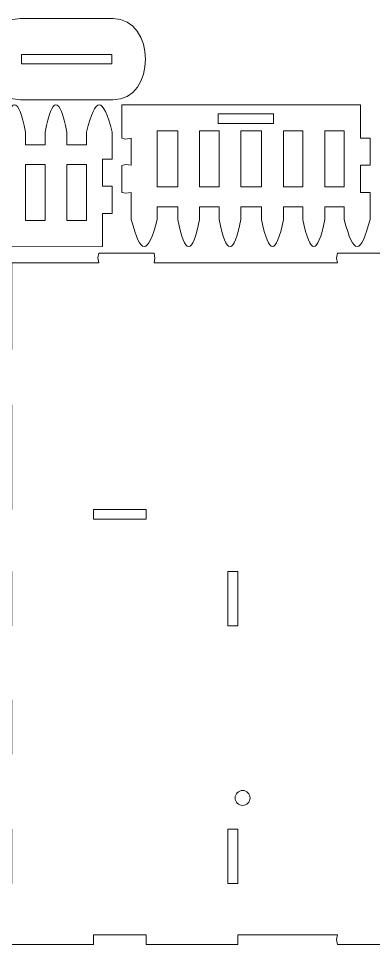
# Model space of a CAD drawing. Header units: millimetres. Extents: x -488 to 780, y 57 to 496.
# Drawn here: x -264.4 to -133.6, y 148.2 to 489.7 of the extents above; entities that cross this region are included whole.
import ezdxf

# ---------------------------------------------------------------- set-up
doc = ezdxf.new("R2010")
doc.units = ezdxf.units.MM
doc.header["$MEASUREMENT"] = 0
doc.layers.add('Layer 1', color=7, linetype='Continuous')

msp = doc.modelspace()

# ---------------------------------------------------------------- linework, layer by layer
at = {"layer": 'Layer 1', "color": 250, "lineweight": 9}
for points, knots in [([(-229.5714, 489.6973), (-229.5714, 489.6973), (-263.6798, 489.6969), (-263.6798, 489.6969), (-263.6798, 489.6969), (-263.6931, 489.6969), (-263.7064, 489.6969), (-263.7197, 489.6968), (-263.7197, 489.6968), (-279.4826, 489.6464), (-279.7674, 459.6971), (-263.6799, 459.6969), (-263.6799, 459.6969), (-263.6799, 459.6969), (-263.4886, 459.6969), (-263.4886, 459.6969), (-263.4886, 459.6969), (-263.4886, 459.6969), (-229.9213, 459.6974), (-229.9213, 459.6974), (-229.9213, 459.6974), (-229.9213, 459.6974), (-229.5713, 459.6974), (-229.5713, 459.6974), (-229.5713, 459.6974), (-213.4836, 459.6976), (-213.7686, 489.6476), (-229.5321, 489.6973), (-229.5321, 489.6973), (-229.5321, 489.6973), (-229.5714, 489.6973), (-229.5714, 489.6973)], [0, 0, 0, 0, 0.11111111, 0.11111111, 0.11111111, 0.11111111, 0.22222222, 0.22222222, 0.22222222, 0.22222222, 0.33333333, 0.33333333, 0.33333333, 0.33333333, 0.44444444, 0.44444444, 0.44444444, 0.44444444, 0.55555556, 0.55555556, 0.55555556, 0.55555556, 0.66666667, 0.66666667, 0.66666667, 0.66666667, 0.77777778, 0.77777778, 0.77777778, 0.77777778, 1, 1, 1, 1]), ([(-263.3276, 476.4469), (-263.3276, 476.4469), (-230.0322, 476.4469), (-230.0322, 476.4469), (-230.0322, 476.4469), (-230.0322, 476.4469), (-230.0322, 472.9469), (-230.0322, 472.9469), (-230.0322, 472.9469), (-230.0322, 472.9469), (-263.3276, 472.9469), (-263.3276, 472.9469), (-263.3276, 472.9469), (-263.3276, 472.9469), (-263.3276, 476.4469), (-263.3276, 476.4469)], [0, 0, 0, 0, 0.2, 0.2, 0.2, 0.2, 0.4, 0.4, 0.4, 0.4, 0.6, 0.6, 0.6, 0.6, 1, 1, 1, 1]), ([(-292.6743, 447.8433), (-295.355, 461.1766), (-298.0366, 461.1766), (-300.7181, 447.8433), (-300.7181, 447.8433), (-300.7181, 447.8433), (-300.7181, 443.1705), (-300.7181, 443.1705), (-300.7181, 443.1705), (-300.7181, 443.1705), (-308.3322, 443.1705), (-308.3322, 443.1705), (-308.3322, 443.1705), (-308.3322, 443.1705), (-308.3322, 447.8433), (-308.3322, 447.8433), (-308.3322, 447.8433), (-311.7795, 461.1766), (-313.5058, 461.1766), (-316.9544, 447.8433), (-316.9544, 447.8433), (-316.9544, 447.8433), (-317.8214, 437.8501), (-317.8214, 437.8501), (-317.8214, 437.8501), (-317.8214, 437.8501), (-319.8666, 438.1226), (-319.8666, 438.1226), (-319.8666, 438.1226), (-319.8666, 438.1226), (-321.3567, 437.8226), (-321.3567, 437.8226), (-321.3567, 437.8226), (-321.3567, 437.8226), (-321.3567, 437.0624), (-321.3567, 437.0624), (-321.3567, 437.0624), (-321.3567, 437.0624), (-321.3567, 436.7124), (-321.3567, 436.7124), (-321.3567, 436.7124), (-321.3567, 436.7124), (-321.3567, 427.8226), (-321.3567, 427.8226), (-321.3567, 427.8226), (-321.3567, 427.8226), (-319.8281, 427.5226), (-319.8281, 427.5226), (-319.8281, 427.5226), (-319.8281, 427.5226), (-317.8214, 427.8501), (-317.8214, 427.8501), (-317.8214, 427.8501), (-317.8214, 427.8501), (-317.8214, 417.8501), (-317.8214, 417.8501), (-317.8214, 417.8501), (-317.8214, 417.8501), (-319.9351, 418.1226), (-319.9351, 418.1226), (-319.9351, 418.1226), (-319.9351, 418.1226), (-321.3567, 417.8226), (-321.3567, 417.8226), (-321.3567, 417.8226), (-321.3567, 417.8226), (-321.3567, 405.551), (-321.3567, 405.551), (-321.3567, 405.551), (-321.3567, 405.551), (-233.4297, 405.5705), (-233.4297, 405.5705), (-233.4297, 405.5705), (-233.4297, 405.5705), (-233.4297, 417.8433), (-233.4297, 417.8433), (-233.4297, 417.8433), (-233.4297, 417.8433), (-229.8945, 417.8433), (-229.8945, 417.8433), (-229.8945, 417.8433), (-229.8945, 417.8433), (-229.8945, 427.8433), (-229.8945, 427.8433), (-229.8945, 427.8433), (-229.8945, 427.8433), (-233.4297, 427.8433), (-233.4297, 427.8433), (-233.4297, 427.8433), (-233.4297, 427.8433), (-233.4297, 436.1008), (-233.4297, 436.1008), (-233.4297, 436.1008), (-233.4297, 436.1008), (-233.4297, 436.4508), (-233.4297, 436.4508), (-233.4297, 436.4508), (-233.4297, 436.4508), (-233.4297, 437.8433), (-233.4297, 437.8433), (-233.4297, 437.8433), (-233.4297, 437.8433), (-229.8945, 437.8433), (-229.8945, 437.8433), (-229.8945, 437.8433), (-229.8945, 437.8433), (-229.8945, 447.8433), (-229.8945, 447.8433), (-229.8945, 447.8433), (-233.3422, 461.1766), (-235.9298, 461.1766), (-239.3782, 447.8433), (-239.3782, 447.8433), (-239.3782, 447.8433), (-239.3782, 443.1705), (-239.3782, 443.1705), (-239.3782, 443.1705), (-239.3782, 443.1705), (-246.5634, 443.1705), (-246.5634, 443.1705), (-246.5634, 443.1705), (-246.5634, 443.1705), (-246.5634, 447.8433), (-246.5634, 447.8433), (-246.5634, 447.8433), (-249.2438, 461.1766), (-251.9259, 461.1766), (-254.6073, 447.8433), (-254.6073, 447.8433), (-254.6073, 447.8433), (-254.6073, 443.1705), (-254.6073, 443.1705), (-254.6073, 443.1705), (-254.6073, 443.1705), (-261.7897, 443.1705), (-261.7897, 443.1705), (-261.7897, 443.1705), (-261.7897, 443.1705), (-261.7897, 447.8433), (-261.7897, 447.8433), (-261.7897, 447.8433), (-264.4712, 461.1766), (-267.1519, 461.1766), (-269.834, 447.8433), (-269.834, 447.8433), (-269.834, 447.8433), (-269.834, 443.1705), (-269.834, 443.1705), (-269.834, 443.1705), (-269.834, 443.1705), (-277.4478, 443.1705), (-277.4478, 443.1705), (-277.4478, 443.1705), (-277.4478, 443.1705), (-277.4478, 447.8433), (-277.4478, 447.8433), (-277.4478, 447.8433), (-280.1291, 461.1766), (-282.8103, 461.1766), (-285.4918, 447.8433), (-285.4918, 447.8433), (-285.4918, 447.8433), (-285.4918, 443.1705), (-285.4918, 443.1705), (-285.4918, 443.1705), (-285.4918, 443.1705), (-292.6743, 443.1705), (-292.6743, 443.1705), (-292.6743, 443.1705), (-292.6743, 443.1705), (-292.6743, 447.8433), (-292.6743, 447.8433)], [0, 0, 0, 0, 0.02272727, 0.02272727, 0.02272727, 0.02272727, 0.04545455, 0.04545455, 0.04545455, 0.04545455, 0.06818182, 0.06818182, 0.06818182, 0.06818182, 0.09090909, 0.09090909, 0.09090909, 0.09090909, 0.11363636, 0.11363636, 0.11363636, 0.11363636, 0.13636364, 0.13636364, 0.13636364, 0.13636364, 0.15909091, 0.15909091, 0.15909091, 0.15909091, 0.18181818, 0.18181818, 0.18181818, 0.18181818, 0.20454545, 0.20454545, 0.20454545, 0.20454545, 0.22727273, 0.22727273, 0.22727273, 0.22727273, 0.25, 0.25, 0.25, 0.25, 0.27272727, 0.27272727, 0.27272727, 0.27272727, 0.29545455, 0.29545455, 0.29545455, 0.29545455, 0.31818182, 0.31818182, 0.31818182, 0.31818182, 0.34090909, 0.34090909, 0.34090909, 0.34090909, 0.36363636, 0.36363636, 0.36363636, 0.36363636, 0.38636364, 0.38636364, 0.38636364, 0.38636364, 0.40909091, 0.40909091, 0.40909091, 0.40909091, 0.43181818, 0.43181818, 0.43181818, 0.43181818, 0.45454545, 0.45454545, 0.45454545, 0.45454545, 0.47727273, 0.47727273, 0.47727273, 0.47727273, 0.5, 0.5, 0.5, 0.5, 0.52272727, 0.52272727, 0.52272727, 0.52272727, 0.54545455, 0.54545455, 0.54545455, 0.54545455, 0.56818182, 0.56818182, 0.56818182, 0.56818182, 0.59090909, 0.59090909, 0.59090909, 0.59090909, 0.61363636, 0.61363636, 0.61363636, 0.61363636, 0.63636364, 0.63636364, 0.63636364, 0.63636364, 0.65909091, 0.65909091, 0.65909091, 0.65909091, 0.68181818, 0.68181818, 0.68181818, 0.68181818, 0.70454545, 0.70454545, 0.70454545, 0.70454545, 0.72727273, 0.72727273, 0.72727273, 0.72727273, 0.75, 0.75, 0.75, 0.75, 0.77272727, 0.77272727, 0.77272727, 0.77272727, 0.79545455, 0.79545455, 0.79545455, 0.79545455, 0.81818182, 0.81818182, 0.81818182, 0.81818182, 0.84090909, 0.84090909, 0.84090909, 0.84090909, 0.86363636, 0.86363636, 0.86363636, 0.86363636, 0.88636364, 0.88636364, 0.88636364, 0.88636364, 0.90909091, 0.90909091, 0.90909091, 0.90909091, 0.93181818, 0.93181818, 0.93181818, 0.93181818, 0.95454545, 0.95454545, 0.95454545, 0.95454545, 1, 1, 1, 1]), ([(-138.4297, 457.8326), (-138.4297, 457.8326), (-226.3567, 457.8131), (-226.3567, 457.8131), (-226.3567, 457.8131), (-226.3567, 457.8131), (-226.3567, 445.5409), (-226.3567, 445.5409), (-226.3567, 445.5409), (-226.3567, 445.5409), (-224.9351, 445.2409), (-224.9351, 445.2409), (-224.9351, 445.2409), (-224.9351, 445.2409), (-222.8214, 445.5684), (-222.8214, 445.5684), (-222.8214, 445.5684), (-222.8214, 445.5684), (-222.8214, 435.5684), (-222.8214, 435.5684), (-222.8214, 435.5684), (-222.8214, 435.5684), (-224.8281, 435.8409), (-224.8281, 435.8409), (-224.8281, 435.8409), (-224.8281, 435.8409), (-226.3567, 435.5409), (-226.3567, 435.5409), (-226.3567, 435.5409), (-226.3567, 435.5409), (-226.3567, 428.5309), (-226.3567, 428.5309), (-226.3567, 428.5309), (-226.3567, 428.5309), (-226.3567, 428.1809), (-226.3567, 428.1809), (-226.3567, 428.1809), (-226.3567, 428.1809), (-226.3567, 425.5409), (-226.3567, 425.5409), (-226.3567, 425.5409), (-226.3567, 425.5409), (-224.8666, 425.2409), (-224.8666, 425.2409), (-224.8666, 425.2409), (-224.8666, 425.2409), (-222.8214, 425.5684), (-222.8214, 425.5684), (-222.8214, 425.5684), (-222.8214, 425.5684), (-222.8214, 415.5684), (-222.8214, 415.5684), (-222.8214, 415.5684), (-219.3728, 402.2351), (-216.7795, 402.2283), (-213.3322, 415.5616), (-213.3322, 415.5616), (-213.3322, 415.5616), (-213.3322, 420.2344), (-213.3322, 420.2344), (-213.3322, 420.2344), (-213.3322, 420.2344), (-205.7181, 420.2344), (-205.7181, 420.2344), (-205.7181, 420.2344), (-205.7181, 420.2344), (-205.7181, 415.5616), (-205.7181, 415.5616), (-205.7181, 415.5616), (-203.0366, 402.2283), (-200.355, 402.2283), (-197.6743, 415.5616), (-197.6743, 415.5616), (-197.6743, 415.5616), (-197.6743, 420.2344), (-197.6743, 420.2344), (-197.6743, 420.2344), (-197.6743, 420.2344), (-190.4918, 420.2344), (-190.4918, 420.2344), (-190.4918, 420.2344), (-190.4918, 420.2344), (-190.4918, 415.5616), (-190.4918, 415.5616), (-190.4918, 415.5616), (-187.8103, 402.2283), (-185.1291, 402.2283), (-182.4478, 415.5616), (-182.4478, 415.5616), (-182.4478, 415.5616), (-182.4478, 420.2344), (-182.4478, 420.2344), (-182.4478, 420.2344), (-182.4478, 420.2344), (-174.834, 420.2344), (-174.834, 420.2344), (-174.834, 420.2344), (-174.834, 420.2344), (-174.834, 415.5616), (-174.834, 415.5616), (-174.834, 415.5616), (-172.1519, 402.2283), (-169.4712, 402.2283), (-166.7897, 415.5616), (-166.7897, 415.5616), (-166.7897, 415.5616), (-166.7897, 420.2344), (-166.7897, 420.2344), (-166.7897, 420.2344), (-166.7897, 420.2344), (-159.6073, 420.2344), (-159.6073, 420.2344), (-159.6073, 420.2344), (-159.6073, 420.2344), (-159.6073, 415.5616), (-159.6073, 415.5616), (-159.6073, 415.5616), (-156.9259, 402.2283), (-154.2438, 402.2283), (-151.5634, 415.5616), (-151.5634, 415.5616), (-151.5634, 415.5616), (-151.5634, 420.2344), (-151.5634, 420.2344), (-151.5634, 420.2344), (-151.5634, 420.2344), (-144.3782, 420.2344), (-144.3782, 420.2344), (-144.3782, 420.2344), (-144.3782, 420.2344), (-144.3782, 415.5616), (-144.3782, 415.5616), (-144.3782, 415.5616), (-140.9298, 402.2283), (-138.3422, 402.2283), (-134.8945, 415.5616), (-134.8945, 415.5616), (-134.8945, 415.5616), (-134.8945, 425.5616), (-134.8945, 425.5616), (-134.8945, 425.5616), (-134.8945, 425.5616), (-138.4297, 425.5616), (-138.4297, 425.5616), (-138.4297, 425.5616), (-138.4297, 425.5616), (-138.4297, 426.7025), (-138.4297, 426.7025), (-138.4297, 426.7025), (-138.4297, 426.7025), (-138.4297, 427.0525), (-138.4297, 427.0525), (-138.4297, 427.0525), (-138.4297, 427.0525), (-138.4297, 435.5616), (-138.4297, 435.5616), (-138.4297, 435.5616), (-138.4297, 435.5616), (-134.8945, 435.5616), (-134.8945, 435.5616), (-134.8945, 435.5616), (-134.8945, 435.5616), (-134.8945, 445.5616), (-134.8945, 445.5616), (-134.8945, 445.5616), (-134.8945, 445.5616), (-138.4297, 445.5616), (-138.4297, 445.5616), (-138.4297, 445.5616), (-138.4297, 445.5616), (-138.4297, 457.8326), (-138.4297, 457.8326)], [0, 0, 0, 0, 0.02272727, 0.02272727, 0.02272727, 0.02272727, 0.04545455, 0.04545455, 0.04545455, 0.04545455, 0.06818182, 0.06818182, 0.06818182, 0.06818182, 0.09090909, 0.09090909, 0.09090909, 0.09090909, 0.11363636, 0.11363636, 0.11363636, 0.11363636, 0.13636364, 0.13636364, 0.13636364, 0.13636364, 0.15909091, 0.15909091, 0.15909091, 0.15909091, 0.18181818, 0.18181818, 0.18181818, 0.18181818, 0.20454545, 0.20454545, 0.20454545, 0.20454545, 0.22727273, 0.22727273, 0.22727273, 0.22727273, 0.25, 0.25, 0.25, 0.25, 0.27272727, 0.27272727, 0.27272727, 0.27272727, 0.29545455, 0.29545455, 0.29545455, 0.29545455, 0.31818182, 0.31818182, 0.31818182, 0.31818182, 0.34090909, 0.34090909, 0.34090909, 0.34090909, 0.36363636, 0.36363636, 0.36363636, 0.36363636, 0.38636364, 0.38636364, 0.38636364, 0.38636364, 0.40909091, 0.40909091, 0.40909091, 0.40909091, 0.43181818, 0.43181818, 0.43181818, 0.43181818, 0.45454545, 0.45454545, 0.45454545, 0.45454545, 0.47727273, 0.47727273, 0.47727273, 0.47727273, 0.5, 0.5, 0.5, 0.5, 0.52272727, 0.52272727, 0.52272727, 0.52272727, 0.54545455, 0.54545455, 0.54545455, 0.54545455, 0.56818182, 0.56818182, 0.56818182, 0.56818182, 0.59090909, 0.59090909, 0.59090909, 0.59090909, 0.61363636, 0.61363636, 0.61363636, 0.61363636, 0.63636364, 0.63636364, 0.63636364, 0.63636364, 0.65909091, 0.65909091, 0.65909091, 0.65909091, 0.68181818, 0.68181818, 0.68181818, 0.68181818, 0.70454545, 0.70454545, 0.70454545, 0.70454545, 0.72727273, 0.72727273, 0.72727273, 0.72727273, 0.75, 0.75, 0.75, 0.75, 0.77272727, 0.77272727, 0.77272727, 0.77272727, 0.79545455, 0.79545455, 0.79545455, 0.79545455, 0.81818182, 0.81818182, 0.81818182, 0.81818182, 0.84090909, 0.84090909, 0.84090909, 0.84090909, 0.86363636, 0.86363636, 0.86363636, 0.86363636, 0.88636364, 0.88636364, 0.88636364, 0.88636364, 0.90909091, 0.90909091, 0.90909091, 0.90909091, 0.93181818, 0.93181818, 0.93181818, 0.93181818, 0.95454545, 0.95454545, 0.95454545, 0.95454545, 1, 1, 1, 1]), ([(-190.8018, 450.9369), (-190.8018, 450.9369), (-190.8018, 454.5369), (-190.8018, 454.5369), (-190.8018, 454.5369), (-190.8018, 454.5369), (-170.4008, 454.5297), (-170.4008, 454.5297), (-170.4008, 454.5297), (-170.4008, 454.5297), (-170.4008, 450.9297), (-170.4008, 450.9297), (-170.4008, 450.9297), (-170.4008, 450.9297), (-190.8018, 450.9369), (-190.8018, 450.9369)], [0, 0, 0, 0, 0.2, 0.2, 0.2, 0.2, 0.4, 0.4, 0.4, 0.4, 0.6, 0.6, 0.6, 0.6, 1, 1, 1, 1]), ([(-213.3322, 448.2334), (-213.3322, 448.2334), (-205.7181, 448.2334), (-205.7181, 448.2334), (-205.7181, 448.2334), (-205.7181, 448.2334), (-205.7181, 427.5628), (-205.7181, 427.5628), (-205.7181, 427.5628), (-205.7181, 427.5628), (-213.3322, 427.5628), (-213.3322, 427.5628), (-213.3322, 427.5628), (-213.3322, 427.5628), (-213.3322, 448.2334), (-213.3322, 448.2334)], [0, 0, 0, 0, 0.2, 0.2, 0.2, 0.2, 0.4, 0.4, 0.4, 0.4, 0.6, 0.6, 0.6, 0.6, 1, 1, 1, 1]), ([(-197.6743, 427.5628), (-197.6743, 427.5628), (-197.6743, 448.2334), (-197.6743, 448.2334), (-197.6743, 448.2334), (-197.6743, 448.2334), (-190.4918, 448.2334), (-190.4918, 448.2334), (-190.4918, 448.2334), (-190.4918, 448.2334), (-190.4918, 427.5628), (-190.4918, 427.5628), (-190.4918, 427.5628), (-190.4918, 427.5628), (-197.6743, 427.5628), (-197.6743, 427.5628)], [0, 0, 0, 0, 0.2, 0.2, 0.2, 0.2, 0.4, 0.4, 0.4, 0.4, 0.6, 0.6, 0.6, 0.6, 1, 1, 1, 1]), ([(-182.4478, 427.5628), (-182.4478, 427.5628), (-182.4478, 448.2334), (-182.4478, 448.2334), (-182.4478, 448.2334), (-182.4478, 448.2334), (-174.834, 448.2334), (-174.834, 448.2334), (-174.834, 448.2334), (-174.834, 448.2334), (-174.834, 427.5628), (-174.834, 427.5628), (-174.834, 427.5628), (-174.834, 427.5628), (-182.4478, 427.5628), (-182.4478, 427.5628)], [0, 0, 0, 0, 0.2, 0.2, 0.2, 0.2, 0.4, 0.4, 0.4, 0.4, 0.6, 0.6, 0.6, 0.6, 1, 1, 1, 1]), ([(-166.7897, 427.5628), (-166.7897, 427.5628), (-166.7897, 448.2334), (-166.7897, 448.2334), (-166.7897, 448.2334), (-166.7897, 448.2334), (-159.6073, 448.2334), (-159.6073, 448.2334), (-159.6073, 448.2334), (-159.6073, 448.2334), (-159.6073, 427.5628), (-159.6073, 427.5628), (-159.6073, 427.5628), (-159.6073, 427.5628), (-166.7897, 427.5628), (-166.7897, 427.5628)], [0, 0, 0, 0, 0.2, 0.2, 0.2, 0.2, 0.4, 0.4, 0.4, 0.4, 0.6, 0.6, 0.6, 0.6, 1, 1, 1, 1]), ([(-151.5634, 427.5628), (-151.5634, 427.5628), (-151.5634, 448.2334), (-151.5634, 448.2334), (-151.5634, 448.2334), (-151.5634, 448.2334), (-144.3782, 448.2334), (-144.3782, 448.2334), (-144.3782, 448.2334), (-144.3782, 448.2334), (-144.3782, 427.5628), (-144.3782, 427.5628), (-144.3782, 427.5628), (-144.3782, 427.5628), (-151.5634, 427.5628), (-151.5634, 427.5628)], [0, 0, 0, 0, 0.2, 0.2, 0.2, 0.2, 0.4, 0.4, 0.4, 0.4, 0.6, 0.6, 0.6, 0.6, 1, 1, 1, 1]), ([(-261.7897, 415.1715), (-261.7897, 415.1715), (-261.7897, 435.8421), (-261.7897, 435.8421), (-261.7897, 435.8421), (-261.7897, 435.8421), (-254.6073, 435.8421), (-254.6073, 435.8421), (-254.6073, 435.8421), (-254.6073, 435.8421), (-254.6073, 415.1715), (-254.6073, 415.1715), (-254.6073, 415.1715), (-254.6073, 415.1715), (-261.7897, 415.1715), (-261.7897, 415.1715)], [0, 0, 0, 0, 0.2, 0.2, 0.2, 0.2, 0.4, 0.4, 0.4, 0.4, 0.6, 0.6, 0.6, 0.6, 1, 1, 1, 1]), ([(-246.5634, 415.1715), (-246.5634, 415.1715), (-246.5634, 435.8421), (-246.5634, 435.8421), (-246.5634, 435.8421), (-246.5634, 435.8421), (-239.3782, 435.8421), (-239.3782, 435.8421), (-239.3782, 435.8421), (-239.3782, 435.8421), (-239.3782, 415.1715), (-239.3782, 415.1715), (-239.3782, 415.1715), (-239.3782, 415.1715), (-246.5634, 415.1715), (-246.5634, 415.1715)], [0, 0, 0, 0, 0.2, 0.2, 0.2, 0.2, 0.4, 0.4, 0.4, 0.4, 0.6, 0.6, 0.6, 0.6, 1, 1, 1, 1]), ([(-94.448, 278.0641), (-94.448, 278.0641), (-94.4462, 311.5531), (-94.4462, 311.5531), (-94.4462, 311.5531), (-94.4462, 311.5531), (-99.0451, 311.5531), (-99.0451, 311.5531), (-99.0451, 311.5531), (-98.7635, 311.4195), (-98.9294, 311.6666), (-98.2663, 311.0035), (-98.2663, 311.0035), (-97.6032, 310.3404), (-97.173, 308.137), (-98.2663, 307.0437), (-98.2663, 307.0437), (-99.3596, 305.9504), (-101.1328, 305.9504), (-102.2261, 307.0437), (-102.2261, 307.0437), (-103.3194, 308.137), (-103.056, 310.1736), (-102.2261, 311.0035), (-102.2261, 311.0035), (-101.3962, 311.8334), (-100.9106, 311.8429), (-100.1681, 311.8221), (-100.1681, 311.8221), (-100.1681, 311.8221), (-100.1681, 315.1531), (-100.1681, 315.1531), (-100.1681, 315.1531), (-100.1681, 315.1531), (-94.4462, 315.1531), (-94.4462, 315.1531), (-94.4462, 315.1531), (-94.4462, 315.1531), (-94.4309, 347.1701), (-94.4309, 347.1701), (-94.4309, 347.1701), (-94.4309, 347.1701), (-92.75, 346.8701), (-92.75, 346.8701), (-92.75, 346.8701), (-92.75, 346.8701), (-90.8309, 347.1701), (-90.8309, 347.1701), (-90.8309, 347.1701), (-90.8309, 347.1701), (-90.8028, 367.585), (-90.8028, 367.585), (-90.8028, 367.585), (-90.8028, 367.585), (-92.5219, 367.885), (-92.5219, 367.885), (-92.5219, 367.885), (-92.5219, 367.885), (-94.4028, 367.585), (-94.4028, 367.585), (-94.4028, 367.585), (-94.4028, 367.585), (-94.448, 399.6021), (-94.448, 399.6021), (-94.448, 399.6021), (-94.448, 399.6021), (-126.4651, 399.6021), (-126.4651, 399.6021), (-126.4651, 399.6021), (-126.4651, 399.6021), (-126.1651, 401.3352), (-126.1651, 401.3352), (-126.1651, 401.3352), (-126.1651, 401.3352), (-126.4651, 403.2021), (-126.4651, 403.2021), (-126.4651, 403.2021), (-126.4651, 403.2021), (-146.8799, 403.1947), (-146.8799, 403.1947), (-146.8799, 403.1947), (-146.8799, 403.1947), (-147.1799, 401.2836), (-147.1799, 401.2836), (-147.1799, 401.2836), (-147.1799, 401.2836), (-146.8799, 399.5947), (-146.8799, 399.5947), (-146.8799, 399.5947), (-146.8799, 399.5947), (-179.6031, 399.6021), (-179.6031, 399.6021), (-179.6031, 399.6021), (-179.6031, 399.6021), (-179.9531, 399.6021), (-179.9531, 399.6021), (-179.9531, 399.6021), (-179.9531, 399.6021), (-214.4162, 399.6091), (-214.4162, 399.6091), (-214.4162, 399.6091), (-214.4162, 399.6091), (-214.1162, 401.3308), (-214.1162, 401.3308), (-214.1162, 401.3308), (-214.1162, 401.3308), (-214.4162, 403.2091), (-214.4162, 403.2091), (-214.4162, 403.2091), (-214.4162, 403.2091), (-234.831, 403.2021), (-234.831, 403.2021), (-234.831, 403.2021), (-234.831, 403.2021), (-235.131, 401.484), (-235.131, 401.484), (-235.131, 401.484), (-235.131, 401.484), (-234.831, 399.6021), (-234.831, 399.6021), (-234.831, 399.6021), (-234.831, 399.6021), (-266.8482, 399.6021), (-266.8482, 399.6021), (-266.8482, 399.6021), (-266.8482, 399.6021), (-266.8482, 367.585), (-266.8482, 367.585), (-266.8482, 367.585), (-266.8482, 367.585), (-268.5271, 367.885), (-268.5271, 367.885), (-268.5271, 367.885), (-268.5271, 367.885), (-270.4483, 367.585), (-270.4483, 367.585), (-270.4483, 367.585), (-270.4483, 367.585), (-270.4483, 347.1702), (-270.4483, 347.1702), (-270.4483, 347.1702), (-270.4483, 347.1702), (-268.6871, 346.8702), (-268.6871, 346.8702), (-268.6871, 346.8702), (-268.6871, 346.8702), (-266.8482, 347.1702), (-266.8482, 347.1702), (-266.8482, 347.1702), (-266.8482, 347.1702), (-266.8482, 308.6019), (-266.8482, 308.6019), (-266.8482, 308.6019), (-266.8482, 308.6019), (-270.4483, 308.6019), (-270.4483, 308.6019), (-270.4483, 308.6019), (-270.4483, 308.6019), (-270.4483, 285.7135), (-270.4483, 285.7135), (-270.4483, 285.7135), (-270.4483, 285.7135), (-266.8482, 285.7135), (-266.8482, 285.7135), (-266.8482, 285.7135), (-266.8482, 285.7135), (-266.8482, 275.1332), (-266.8482, 275.1332), (-266.8482, 275.1332), (-266.8482, 275.1332), (-266.8482, 274.7832), (-266.8482, 274.7832), (-266.8482, 274.7832), (-266.8482, 274.7832), (-266.8482, 265.7135), (-266.8482, 265.7135), (-266.8482, 265.7135), (-266.8482, 265.7135), (-270.4483, 265.7135), (-270.4483, 265.7135), (-270.4483, 265.7135), (-270.4483, 265.7135), (-270.4483, 238.4021), (-270.4483, 238.4021), (-270.4483, 238.4021), (-270.4483, 238.4021), (-266.8482, 238.4021), (-266.8482, 238.4021), (-266.8482, 238.4021), (-266.8482, 238.4021), (-266.8482, 218.4021), (-266.8482, 218.4021), (-266.8482, 218.4021), (-266.8482, 218.4021), (-270.4483, 218.4021), (-270.4483, 218.4021), (-270.4483, 218.4021), (-270.4483, 218.4021), (-270.4483, 190.734), (-270.4483, 190.734), (-270.4483, 190.734), (-270.4483, 190.734), (-266.8482, 190.734), (-266.8482, 190.734), (-266.8482, 190.734), (-266.8482, 190.734), (-266.8482, 170.734), (-266.8482, 170.734), (-266.8482, 170.734), (-266.8482, 170.734), (-270.4483, 170.734), (-270.4483, 170.734), (-270.4483, 170.734), (-270.4483, 170.734), (-270.4483, 148.2021), (-270.4483, 148.2021), (-270.4483, 148.2021), (-270.4483, 148.2021), (-236.7595, 148.1851), (-236.7595, 148.1851), (-236.7595, 148.1851), (-236.7595, 148.1851), (-236.7595, 151.7852), (-236.7595, 151.7852), (-236.7595, 151.7852), (-236.7595, 151.7852), (-217.3158, 151.7852), (-217.3158, 151.7852), (-217.3158, 151.7852), (-217.3158, 151.7852), (-217.3159, 148.1851), (-217.3159, 148.1851), (-217.3159, 148.1851), (-217.3159, 148.1851), (-183.6278, 148.2022), (-183.6278, 148.2022), (-183.6278, 148.2022), (-183.6278, 148.2022), (-183.6277, 151.8022), (-183.6277, 151.8022), (-183.6277, 151.8022), (-183.6277, 151.8022), (-166.9878, 151.8021), (-166.9878, 151.8021), (-166.9878, 151.8021), (-166.9878, 151.8021), (-146.8799, 151.8021), (-146.8799, 151.8021), (-146.8799, 151.8021), (-146.8799, 151.8021), (-147.1799, 149.9903), (-147.1799, 149.9903), (-147.1799, 149.9903), (-147.1799, 149.9903), (-146.8799, 148.2021), (-146.8799, 148.2021), (-146.8799, 148.2021), (-146.8799, 148.2021), (-126.4651, 148.2021), (-126.4651, 148.2021), (-126.4651, 148.2021), (-126.4651, 148.2021), (-126.1651, 149.9903), (-126.1651, 149.9903), (-126.1651, 149.9903), (-126.1651, 149.9903), (-126.4651, 151.8021), (-126.4651, 151.8021), (-126.4651, 151.8021), (-126.4651, 151.8021), (-94.448, 151.8021), (-94.448, 151.8021), (-94.448, 151.8021), (-94.448, 151.8021), (-94.448, 183.8192), (-94.448, 183.8192), (-94.448, 183.8192), (-94.448, 183.8192), (-92.6071, 183.5192), (-92.6071, 183.5192), (-92.6071, 183.5192), (-92.6071, 183.5192), (-90.848, 183.8192), (-90.848, 183.8192), (-90.848, 183.8192), (-90.848, 183.8192), (-90.848, 204.1896), (-90.848, 204.1896), (-90.848, 204.1896), (-90.848, 204.1896), (-92.6533, 204.4896), (-92.6533, 204.4896), (-92.6533, 204.4896), (-92.6533, 204.4896), (-94.448, 204.1896), (-94.448, 204.1896), (-94.448, 204.1896), (-94.448, 204.1896), (-94.448, 236.2358), (-94.448, 236.2358), (-94.448, 236.2358), (-94.448, 236.2358), (-100.1699, 236.2358), (-100.1699, 236.2358), (-100.1699, 236.2358), (-100.1699, 236.2358), (-100.1699, 239.8358), (-100.1699, 239.8358), (-100.1699, 239.8358), (-100.1699, 239.8358), (-94.448, 239.8358), (-94.448, 239.8358), (-94.448, 239.8358), (-94.448, 239.8358), (-94.448, 278.0641), (-94.448, 278.0641)], [0, 0, 0, 0, 0.0125, 0.0125, 0.0125, 0.0125, 0.025, 0.025, 0.025, 0.025, 0.0375, 0.0375, 0.0375, 0.0375, 0.05, 0.05, 0.05, 0.05, 0.0625, 0.0625, 0.0625, 0.0625, 0.075, 0.075, 0.075, 0.075, 0.0875, 0.0875, 0.0875, 0.0875, 0.1, 0.1, 0.1, 0.1, 0.1125, 0.1125, 0.1125, 0.1125, 0.125, 0.125, 0.125, 0.125, 0.1375, 0.1375, 0.1375, 0.1375, 0.15, 0.15, 0.15, 0.15, 0.1625, 0.1625, 0.1625, 0.1625, 0.175, 0.175, 0.175, 0.175, 0.1875, 0.1875, 0.1875, 0.1875, 0.2, 0.2, 0.2, 0.2, 0.2125, 0.2125, 0.2125, 0.2125, 0.225, 0.225, 0.225, 0.225, 0.2375, 0.2375, 0.2375, 0.2375, 0.25, 0.25, 0.25, 0.25, 0.2625, 0.2625, 0.2625, 0.2625, 0.275, 0.275, 0.275, 0.275, 0.2875, 0.2875, 0.2875, 0.2875, 0.3, 0.3, 0.3, 0.3, 0.3125, 0.3125, 0.3125, 0.3125, 0.325, 0.325, 0.325, 0.325, 0.3375, 0.3375, 0.3375, 0.3375, 0.35, 0.35, 0.35, 0.35, 0.3625, 0.3625, 0.3625, 0.3625, 0.375, 0.375, 0.375, 0.375, 0.3875, 0.3875, 0.3875, 0.3875, 0.4, 0.4, 0.4, 0.4, 0.4125, 0.4125, 0.4125, 0.4125, 0.425, 0.425, 0.425, 0.425, 0.4375, 0.4375, 0.4375, 0.4375, 0.45, 0.45, 0.45, 0.45, 0.4625, 0.4625, 0.4625, 0.4625, 0.475, 0.475, 0.475, 0.475, 0.4875, 0.4875, 0.4875, 0.4875, 0.5, 0.5, 0.5, 0.5, 0.5125, 0.5125, 0.5125, 0.5125, 0.525, 0.525, 0.525, 0.525, 0.5375, 0.5375, 0.5375, 0.5375, 0.55, 0.55, 0.55, 0.55, 0.5625, 0.5625, 0.5625, 0.5625, 0.575, 0.575, 0.575, 0.575, 0.5875, 0.5875, 0.5875, 0.5875, 0.6, 0.6, 0.6, 0.6, 0.6125, 0.6125, 0.6125, 0.6125, 0.625, 0.625, 0.625, 0.625, 0.6375, 0.6375, 0.6375, 0.6375, 0.65, 0.65, 0.65, 0.65, 0.6625, 0.6625, 0.6625, 0.6625, 0.675, 0.675, 0.675, 0.675, 0.6875, 0.6875, 0.6875, 0.6875, 0.7, 0.7, 0.7, 0.7, 0.7125, 0.7125, 0.7125, 0.7125, 0.725, 0.725, 0.725, 0.725, 0.7375, 0.7375, 0.7375, 0.7375, 0.75, 0.75, 0.75, 0.75, 0.7625, 0.7625, 0.7625, 0.7625, 0.775, 0.775, 0.775, 0.775, 0.7875, 0.7875, 0.7875, 0.7875, 0.8, 0.8, 0.8, 0.8, 0.8125, 0.8125, 0.8125, 0.8125, 0.825, 0.825, 0.825, 0.825, 0.8375, 0.8375, 0.8375, 0.8375, 0.85, 0.85, 0.85, 0.85, 0.8625, 0.8625, 0.8625, 0.8625, 0.875, 0.875, 0.875, 0.875, 0.8875, 0.8875, 0.8875, 0.8875, 0.9, 0.9, 0.9, 0.9, 0.9125, 0.9125, 0.9125, 0.9125, 0.925, 0.925, 0.925, 0.925, 0.9375, 0.9375, 0.9375, 0.9375, 0.95, 0.95, 0.95, 0.95, 0.9625, 0.9625, 0.9625, 0.9625, 0.975, 0.975, 0.975, 0.975, 1, 1, 1, 1]), ([(-217.3158, 305.0022), (-217.3158, 305.0022), (-217.3158, 308.6019), (-217.3158, 308.6019), (-217.3158, 308.6019), (-217.3158, 308.6019), (-236.7595, 308.6019), (-236.7595, 308.6019), (-236.7595, 308.6019), (-236.7595, 308.6019), (-236.7595, 305.0022), (-236.7595, 305.0022), (-236.7595, 305.0022), (-236.7595, 305.0022), (-217.3158, 305.0022), (-217.3158, 305.0022)], [0, 0, 0, 0, 0.2, 0.2, 0.2, 0.2, 0.4, 0.4, 0.4, 0.4, 0.6, 0.6, 0.6, 0.6, 1, 1, 1, 1]), ([(-183.6277, 285.7134), (-183.6277, 285.7134), (-183.6277, 265.7134), (-183.6277, 265.7134), (-183.6277, 265.7134), (-183.6277, 265.7134), (-187.228, 265.7134), (-187.228, 265.7134), (-187.228, 265.7134), (-187.228, 265.7134), (-187.228, 285.7134), (-187.228, 285.7134), (-187.228, 285.7134), (-187.228, 285.7134), (-183.6277, 285.7134), (-183.6277, 285.7134)], [0, 0, 0, 0, 0.2, 0.2, 0.2, 0.2, 0.4, 0.4, 0.4, 0.4, 0.6, 0.6, 0.6, 0.6, 1, 1, 1, 1]), ([(-179.0778, 202.2263), (-179.0778, 200.7078), (-180.3093, 199.4763), (-181.8278, 199.4763), (-181.8278, 199.4763), (-183.3463, 199.4763), (-184.5778, 200.7078), (-184.5778, 202.2263), (-184.5778, 202.2263), (-184.5778, 203.7448), (-183.3463, 204.9763), (-181.8278, 204.9763), (-181.8278, 204.9763), (-180.3093, 204.9763), (-179.0778, 203.7448), (-179.0778, 202.2263)], [0, 0, 0, 0, 0.2, 0.2, 0.2, 0.2, 0.4, 0.4, 0.4, 0.4, 0.6, 0.6, 0.6, 0.6, 1, 1, 1, 1]), ([(-183.6277, 190.734), (-183.6277, 190.734), (-183.6277, 170.734), (-183.6277, 170.734), (-183.6277, 170.734), (-183.6277, 170.734), (-187.228, 170.734), (-187.228, 170.734), (-187.228, 170.734), (-187.228, 170.734), (-187.228, 190.734), (-187.228, 190.734), (-187.228, 190.734), (-187.228, 190.734), (-183.6277, 190.734), (-183.6277, 190.734)], [0, 0, 0, 0, 0.2, 0.2, 0.2, 0.2, 0.4, 0.4, 0.4, 0.4, 0.6, 0.6, 0.6, 0.6, 1, 1, 1, 1])]:
    msp.add_open_spline(points, degree=3, knots=knots, dxfattribs=at)

doc.saveas('drawing.dxf')
